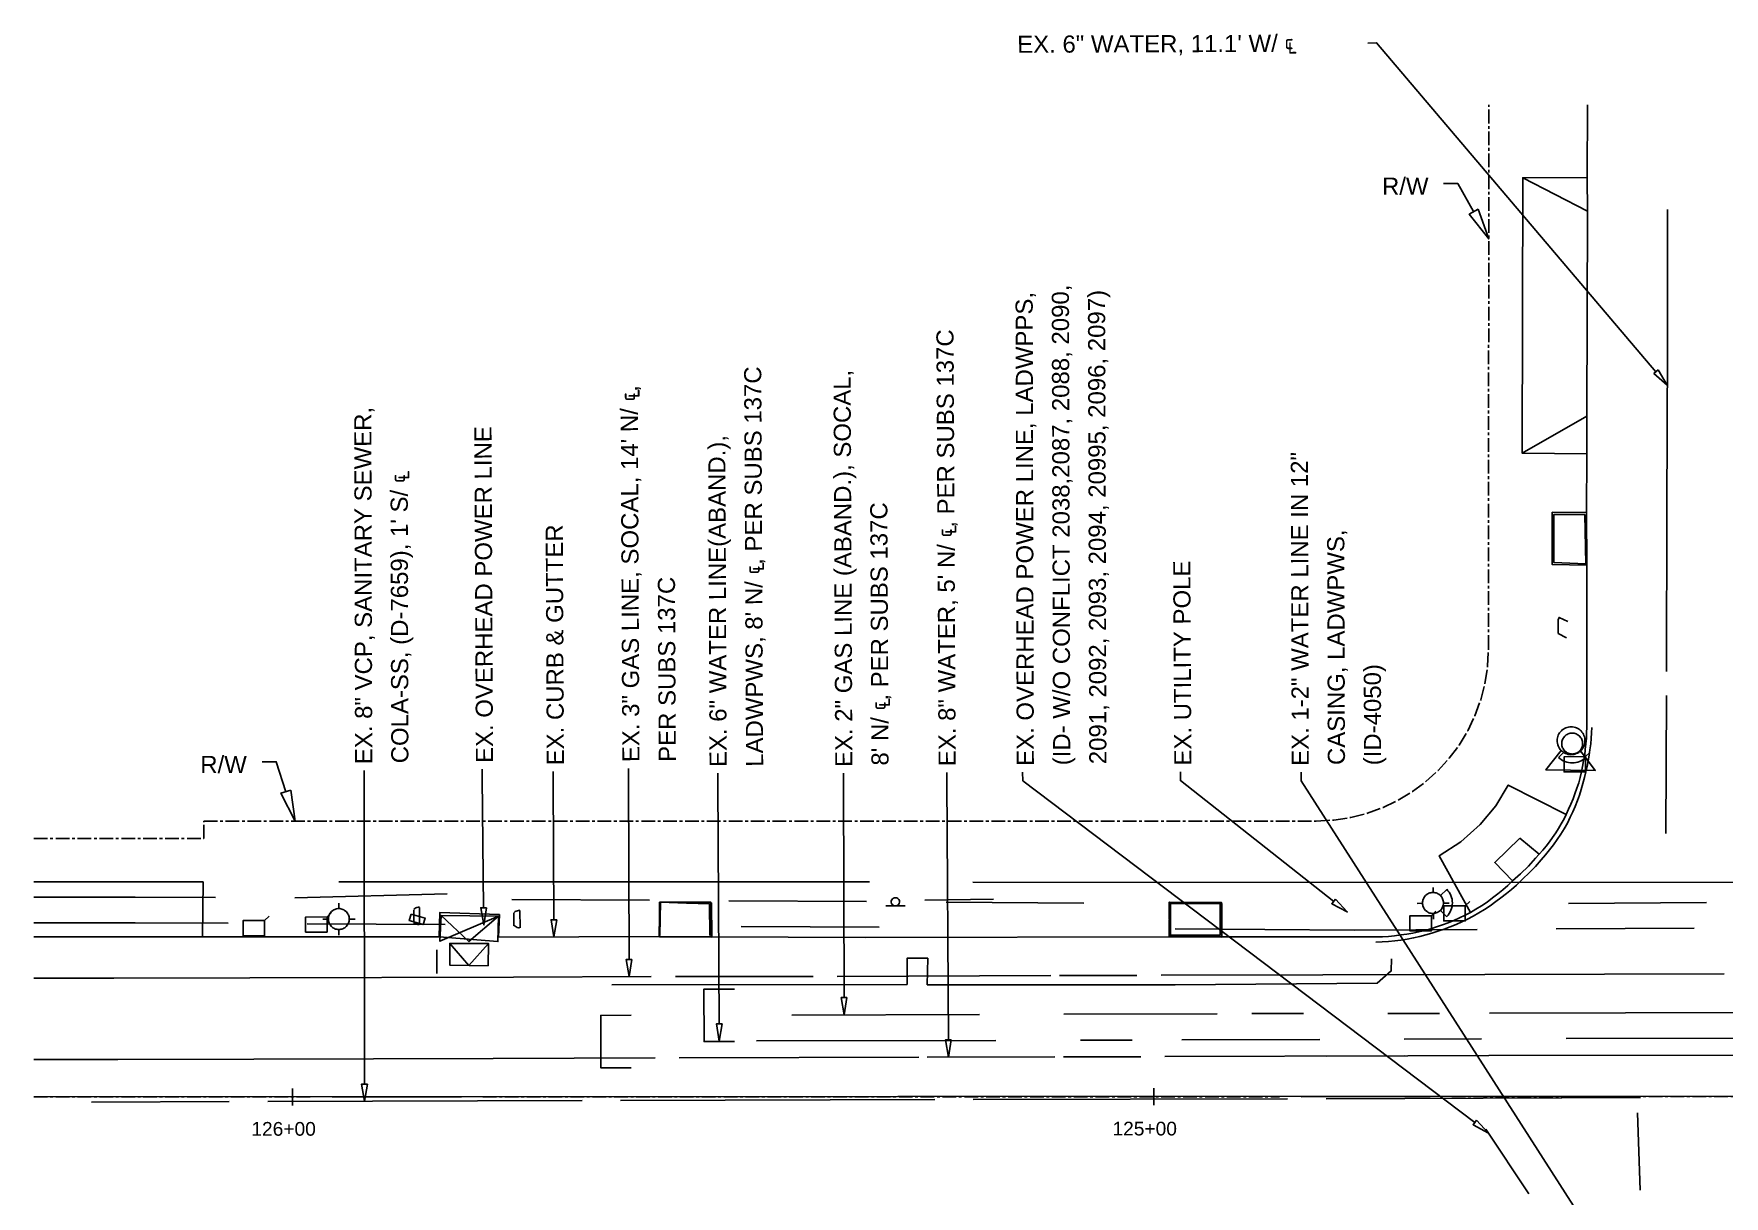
# Model space of a CAD drawing. Header units: feet. Extents: x 111 to 689, y 37 to 445.
# Drawn here: x 131.9 to 328.2, y 303 to 437.9 of the extents above; entities that cross this region are included whole.
import ezdxf

# ---------------------------------------------------------------- set-up
doc = ezdxf.new("R2010")
doc.units = ezdxf.units.FT
doc.linetypes.add('CENTER2', pattern=[2.541, 1.587, -0.318, 0.318, -0.318])
for name, color, linetype in [('AGUA', 5, 'UTIL_W'), ('ALCANTARILLADO', 3, 'UTIL_SS'), ('ANOTACION', 7, 'CONTINUOUS'), ('DIGITALIZADO', 7, 'CONTINUOUS'), ('EJE_VIA', 7, 'CONTINUOUS'), ('ELECTRICO', 1, 'UTIL_E'), ('ELECTRICO_AEREO', 1, 'UTIL_EOH'), ('ESTRUCTURAS', 7, 'CONTINUOUS'), ('GAS', 2, 'UTIL_G'), ('METRO_RW', 140, 'CENTER2'), ('TELECOM', 30, 'UTIL_T'), ('TELECOM_AEREO', 30, 'UTIL_TOH'), ('TEXTO', 7, 'CONTINUOUS'), ('TOPO', 8, 'CONTINUOUS')]:
    doc.layers.add(name, color=color, linetype=linetype)
doc.styles.add('CAD_TEXT', font='Arial')
doc.styles.add('LTSTD', font='Arial')
doc.linetypes.add('UTIL_E', pattern='A,4,-3,["E",LTSTD,S=1.2,R=0,X=-1.86,Y=-0.6],-3', length=10)
doc.linetypes.add('UTIL_EOH', pattern='A,4,-3,["E(OH)",LTSTD,S=1.2,R=0,X=-3.3,Y=-0.6],-3', length=10)
doc.linetypes.add('UTIL_G', pattern='A,4,-3,["G",LTSTD,S=1.2,R=0,X=-1.86,Y=-0.6],-3', length=10)
doc.linetypes.add('UTIL_SS', pattern='A,4,-3,["SS",LTSTD,S=1.2,R=0,X=-2.22,Y=-0.6],-3', length=10)
doc.linetypes.add('UTIL_T', pattern='A,4,-3,["T",LTSTD,S=1.2,R=0,X=-1.86,Y=-0.6],-3', length=10)
doc.linetypes.add('UTIL_TOH', pattern='A,4,-3,["T(OH)",LTSTD,S=1.2,R=0,X=-3.3,Y=-0.6],-3', length=10)
doc.linetypes.add('UTIL_W', pattern='A,4,-3,["W",LTSTD,S=1.2,R=0,X=-1.86,Y=-0.6],-3', length=10)

msp = doc.modelspace()

# ---------------------------------------------------------------- linework, layer by layer
at = {"layer": 'AGUA'}
for p, q in [((321.4, 345.1), (321.47, 361.1)), ((215.8, 321), (243.6, 321.07)), ((253.4, 321.1), (259.4, 321.1)), ((265.2, 321.13), (281.2, 321.17)), ((291, 321.2), (300, 321.23)), ((309.8, 321.27), (337.6, 321.33)), ((206.83, 319.03), (234.63, 319.1)), ((235.63, 319.1), (250.43, 319.17)), ((251.43, 319.17), (260.43, 319.17)), ((263.23, 319.2), (291.03, 319.27)), ((318.1, 312.67), (318.4, 303.67))]:
    msp.add_line(p, q, dxfattribs=at)
for points in [[(321.47, 363.9), (321.5, 382.7), (321.57, 401.5), (321.6, 417.5)], [(310, 369.67), (309, 370.17), (308.87, 369.9), (308.87, 368.3), (309.87, 367.8)], [(282.03, 319.23), (300.83, 319.3), (329.63, 319.37), (344.43, 319.43), (340.4, 321.33)], [(131.87, 318.83), (141.63, 318.83), (157.43, 318.9), (185.23, 318.97), (204.03, 319.03)]]:
    msp.add_lwpolyline(points, dxfattribs=at)
at = {"layer": 'ALCANTARILLADO'}
for p, q in [((200, 314.07), (236.5, 314.2)), ((240.97, 314.2), (277.47, 314.3)), ((281.93, 314.3), (318.43, 314.43)), ((138.57, 313.9), (154.57, 313.97)), ((159.03, 313.97), (195.53, 314.07))]:
    msp.add_line(p, q, dxfattribs=at)
at = {"layer": 'ANOTACION'}
for points in [[(320.23, 398.67), (287.8, 436.87), (286.8, 436.83)], [(299.07, 417.27), (297.23, 420.53), (295.57, 420.53)], [(299.6, 417.57), (300.83, 414.1), (298.57, 416.97), (299.6, 417.57)], [(320.5, 398.9), (321.53, 397.13), (320, 398.47), (320.5, 398.9)], [(161.13, 349.93), (160.03, 353.4), (158.37, 353.4)], [(299.2, 311.53), (246.73, 351.2), (246.7, 352.2)], [(282.83, 337.2), (265.03, 351.23), (265.03, 352.23)], [(315.77, 293.9), (279.03, 351.2), (279.03, 352.2)], [(161.7, 350.13), (162.2, 346.5), (160.57, 349.77), (161.7, 350.13)], [(283.03, 337.47), (284.4, 335.97), (282.6, 336.93), (283.03, 337.47)], [(299.4, 311.8), (300.8, 310.3), (299, 311.27), (299.4, 311.8)]]:
    msp.add_lwpolyline(points, dxfattribs=at)
at = {"layer": 'DIGITALIZADO'}
for points in [[(170.27, 316), (170.23, 351.4), (170.23, 352.4)], [(184.1, 336.47), (183.93, 351.53), (183.93, 352.53)], [(192.27, 335.07), (192.17, 351.27), (192.17, 352.27)], [(201, 330.47), (200.93, 351.63), (200.93, 352.63)], [(211.47, 322.97), (211.3, 351.07), (211.3, 352.07)], [(225.97, 326.03), (225.9, 351.07), (225.9, 352.07)], [(238.07, 321.13), (237.9, 351.17), (237.9, 352.17)], [(184.43, 336.47), (184.13, 334.47), (183.77, 336.47), (184.43, 336.47)], [(192.6, 335.07), (192.27, 333.07), (191.93, 335.07), (192.6, 335.07)], [(201.33, 330.47), (201, 328.47), (200.67, 330.47), (201.33, 330.47)], [(226.3, 326.03), (225.97, 324.03), (225.63, 326.03), (226.3, 326.03)], [(211.8, 322.97), (211.47, 320.97), (211.13, 322.97), (211.8, 322.97)], [(238.4, 321.13), (238.07, 319.13), (237.73, 321.13), (238.4, 321.13)], [(170.6, 316), (170.27, 314), (169.93, 316), (170.6, 316)]]:
    msp.add_lwpolyline(points, dxfattribs=at)
at = {"layer": 'EJE_VIA'}
for p, q in [((230.83, 336.67), (233.07, 336.67)), ((131.87, 314.5), (531.47, 314.67)), ((161.9, 313.5), (161.9, 315.5)), ((166.53, 314.5), (181.53, 314.53)), ((261.93, 313.53), (261.93, 315.53)), ((279.03, 314.53), (294.03, 314.57))]:
    msp.add_line(p, q, dxfattribs=at)
for points in [[(312.27, 421.23), (304.77, 421.2), (312.3, 417.33)], [(312.2, 393.53), (304.7, 389.23), (312.2, 389.17)], [(232.4, 337.15), (232.38, 337.3), (232.32, 337.42), (232.22, 337.52), (232.1, 337.6), (231.96, 337.63), (231.82, 337.62), (231.69, 337.57), (231.57, 337.49), (231.49, 337.38), (231.44, 337.25), (231.44, 337.1), (231.47, 336.96), (231.54, 336.84), (231.65, 336.75), (231.77, 336.69), (231.92, 336.67), (232.06, 336.69), (232.19, 336.75), (232.29, 336.84), (232.36, 336.96), (232.4, 337.1)]]:
    msp.add_lwpolyline(points, dxfattribs=at)
at = {"layer": 'ELECTRICO'}
for points in [[(179.17, 335.57), (182.4, 332.53), (185.83, 335.5), (179.03, 332.57), (179.17, 335.57), (185.83, 335.5), (185.77, 332.53), (178.93, 333.1), (179.03, 335.93), (185.93, 335.67), (185.83, 333.03)], [(180.17, 332.33), (184.67, 332.3), (184.63, 329.73), (180.17, 329.8), (180.17, 332.33), (182.4, 329.77), (184.67, 332.3)]]:
    msp.add_lwpolyline(points, dxfattribs=at)
at = {"layer": 'ELECTRICO_AEREO'}
for p, q in [((163.63, 334.6), (179.63, 334.5)), ((214.03, 334.3), (230.03, 334.2)), ((308.67, 334), (324.67, 334.1)), ((300.5, 310.77), (305.47, 303.27))]:
    msp.add_line(p, q, dxfattribs=at)
for points in [[(131.87, 334.7), (136.6, 334.7), (143.63, 334.7), (154.43, 334.67)], [(264.43, 334), (285.23, 333.87), (299.47, 333.93)]]:
    msp.add_lwpolyline(points, dxfattribs=at)
at = {"layer": 'ESTRUCTURAS'}
for p, q in [((308.93, 353.9), (309.67, 354.63)), ((311.4, 354.63), (312.13, 353.9)), ((294.37, 338.2), (294.37, 338.83)), ((295.23, 337.87), (295.97, 338.6)), ((167.3, 336.37), (167.3, 337)), ((176, 334.77), (176, 336.23)), ((176.67, 334.5), (176.67, 336.5)), ((187.63, 334.37), (187.63, 335.87)), ((188.3, 336.13), (188.33, 334.13)), ((204.53, 337.1), (210.57, 337.03)), ((204.53, 333.1), (204.53, 337.1)), ((210.57, 337.03), (210.6, 333.03)), ((235.33, 337.33), (243.33, 337.47)), ((263.7, 333.1), (263.77, 337.1)), ((263.77, 337.1), (269.83, 336.97)), ((269.8, 333.03), (269.83, 336.97)), ((292.53, 336.97), (293.17, 337)), ((294.4, 335.13), (294.4, 335.77)), ((295.23, 336.13), (295.97, 335.4)), ((295.6, 337), (296.23, 337)), ((165.43, 335.13), (166.07, 335.13)), ((167.3, 333.27), (167.3, 333.9)), ((168.5, 335.13), (169.17, 335.13)), ((204.53, 333.1), (210.6, 333.03)), ((263.7, 333.1), (269.8, 333.03))]:
    msp.add_line(p, q, dxfattribs=at)
for points in [[(310.36, 354.23), (310.53, 354.24), (310.69, 354.26), (310.84, 354.3), (310.99, 354.35), (311.13, 354.42), (311.27, 354.5), (311.39, 354.59), (311.51, 354.69), (311.62, 354.8), (311.71, 354.93), (311.79, 355.06), (311.86, 355.2), (311.92, 355.35), (311.96, 355.5), (311.99, 355.66), (312, 355.83), (311.99, 355.99), (311.97, 356.15), (311.93, 356.31), (311.88, 356.46), (311.82, 356.6), (311.74, 356.74), (311.64, 356.86), (311.54, 356.98), (311.43, 357.08), (311.31, 357.18), (311.17, 357.26), (311.03, 357.33), (310.89, 357.39), (310.73, 357.43), (310.57, 357.46), (310.41, 357.47), (310.24, 357.46), (310.08, 357.44), (309.92, 357.4), (309.77, 357.35), (309.63, 357.28), (309.5, 357.2), (309.37, 357.11), (309.26, 357.01), (309.15, 356.9), (309.06, 356.77), (308.97, 356.64), (308.9, 356.5), (308.85, 356.35), (308.8, 356.2), (308.78, 356.04), (308.77, 355.87), (308.77, 355.71), (308.8, 355.55), (308.83, 355.39), (308.89, 355.24), (308.95, 355.1), (309.03, 354.96), (309.12, 354.84), (309.22, 354.72), (309.34, 354.62), (309.46, 354.52), (309.59, 354.44), (309.73, 354.37), (309.88, 354.31), (310.04, 354.27), (310.2, 354.24), (310.36, 354.23)], [(310.52, 354.3), (310.64, 354.31), (310.77, 354.33), (310.88, 354.36), (310.99, 354.4), (311.1, 354.45), (311.2, 354.51), (311.38, 354.66), (311.53, 354.84), (311.59, 354.94), (311.64, 355.05), (311.68, 355.16), (311.71, 355.27), (311.73, 355.4), (311.73, 355.52), (311.73, 355.64), (311.71, 355.77), (311.68, 355.88), (311.64, 355.99), (311.58, 356.1), (311.52, 356.2), (311.37, 356.38), (311.19, 356.53), (311.09, 356.59), (310.99, 356.64), (310.88, 356.68), (310.76, 356.71), (310.64, 356.73), (310.51, 356.73), (310.39, 356.73), (310.27, 356.71), (310.15, 356.68), (310.04, 356.64), (309.93, 356.58), (309.83, 356.52), (309.65, 356.37), (309.51, 356.19), (309.45, 356.09), (309.39, 355.99), (309.35, 355.88), (309.32, 355.76), (309.31, 355.64), (309.3, 355.51), (309.31, 355.39), (309.33, 355.27), (309.36, 355.15), (309.4, 355.04), (309.45, 354.93), (309.51, 354.83), (309.66, 354.65), (309.84, 354.51), (309.94, 354.45), (310.05, 354.39), (310.16, 354.35), (310.27, 354.32), (310.4, 354.31), (310.52, 354.3)], [(311.5, 354.67), (313.2, 352.4), (307.47, 352.47), (309.23, 354.7)], [(308.93, 353.92), (309.1, 353.77), (309.28, 353.63), (309.48, 353.52), (309.68, 353.43), (309.88, 353.36), (310.09, 353.31), (310.31, 353.28), (310.52, 353.27), (310.74, 353.28), (310.95, 353.31), (311.16, 353.36), (311.37, 353.43), (311.57, 353.53), (311.76, 353.64), (311.94, 353.78), (312.11, 353.93)], [(312.57, 354.5), (312.07, 354), (312.07, 352.23), (309.57, 352.23), (309.57, 353.97), (312.07, 354)], [(295.57, 337.02), (295.56, 337.14), (295.54, 337.27), (295.51, 337.38), (295.47, 337.49), (295.42, 337.6), (295.36, 337.7), (295.21, 337.88), (295.03, 338.03), (294.93, 338.09), (294.82, 338.14), (294.71, 338.18), (294.59, 338.21), (294.47, 338.23), (294.35, 338.23), (294.22, 338.23), (294.1, 338.21), (293.98, 338.18), (293.87, 338.14), (293.77, 338.08), (293.67, 338.02), (293.49, 337.87), (293.34, 337.69), (293.28, 337.59), (293.23, 337.49), (293.19, 337.38), (293.16, 337.26), (293.14, 337.14), (293.13, 337.01), (293.14, 336.89), (293.16, 336.77), (293.19, 336.65), (293.23, 336.54), (293.28, 336.43), (293.34, 336.33), (293.49, 336.15), (293.67, 336.01), (293.77, 335.95), (293.88, 335.89), (293.99, 335.85), (294.11, 335.82), (294.23, 335.81), (294.35, 335.8), (294.48, 335.81), (294.6, 335.83), (294.72, 335.86), (294.83, 335.9), (294.93, 335.95), (295.03, 336.01), (295.21, 336.16), (295.36, 336.34), (295.42, 336.44), (295.47, 336.55), (295.51, 336.66), (295.54, 336.77), (295.56, 336.9), (295.57, 337.02)], [(295.57, 337.02), (295.56, 337.14), (295.54, 337.27), (295.51, 337.38), (295.47, 337.49), (295.42, 337.6), (295.36, 337.7), (295.21, 337.88), (295.03, 338.03), (294.93, 338.09), (294.82, 338.14), (294.71, 338.18), (294.59, 338.21), (294.47, 338.23), (294.35, 338.23), (294.22, 338.23), (294.1, 338.21), (293.98, 338.18), (293.87, 338.14), (293.77, 338.08), (293.67, 338.02), (293.49, 337.87), (293.34, 337.69), (293.28, 337.59), (293.23, 337.49), (293.19, 337.38), (293.16, 337.26), (293.14, 337.14), (293.13, 337.01), (293.14, 336.89), (293.16, 336.77), (293.19, 336.65), (293.23, 336.54), (293.28, 336.43), (293.34, 336.33), (293.49, 336.15), (293.67, 336.01), (293.77, 335.95), (293.88, 335.89), (293.99, 335.85), (294.11, 335.82), (294.23, 335.81), (294.35, 335.8), (294.48, 335.81), (294.6, 335.83), (294.72, 335.86), (294.83, 335.9), (294.93, 335.95), (295.03, 336.01), (295.21, 336.16), (295.36, 336.34), (295.42, 336.44), (295.47, 336.55), (295.51, 336.66), (295.54, 336.77), (295.56, 336.9), (295.57, 337.02)], [(295.95, 335.43), (296.1, 335.6), (296.23, 335.78), (296.35, 335.98), (296.44, 336.18), (296.51, 336.38), (296.56, 336.59), (296.59, 336.81), (296.6, 337.02), (296.59, 337.24), (296.56, 337.45), (296.51, 337.66), (296.43, 337.87), (296.34, 338.07), (296.23, 338.26), (296.09, 338.44), (295.94, 338.61)], [(166.43, 335.9), (165.93, 335.4), (165.93, 333.63), (163.43, 333.63), (163.43, 335.37), (165.93, 335.4)], [(168.5, 335.15), (168.49, 335.28), (168.47, 335.4), (168.44, 335.52), (168.4, 335.63), (168.35, 335.73), (168.29, 335.83), (168.14, 336.01), (167.96, 336.16), (167.86, 336.22), (167.75, 336.27), (167.64, 336.31), (167.53, 336.34), (167.4, 336.36), (167.28, 336.37), (167.16, 336.36), (167.03, 336.34), (166.92, 336.31), (166.81, 336.27), (166.7, 336.22), (166.6, 336.16), (166.42, 336.01), (166.27, 335.83), (166.21, 335.73), (166.16, 335.62), (166.12, 335.51), (166.09, 335.39), (166.07, 335.27), (166.07, 335.15), (166.07, 335.02), (166.09, 334.9), (166.12, 334.78), (166.16, 334.67), (166.22, 334.57), (166.28, 334.47), (166.43, 334.29), (166.61, 334.14), (166.71, 334.08), (166.81, 334.03), (166.92, 333.99), (167.04, 333.96), (167.16, 333.94), (167.29, 333.93), (167.41, 333.94), (167.53, 333.96), (167.65, 333.99), (167.76, 334.03), (167.87, 334.08), (167.97, 334.14), (168.15, 334.29), (168.29, 334.47), (168.35, 334.57), (168.41, 334.68), (168.45, 334.79), (168.48, 334.91), (168.49, 335.03), (168.5, 335.15)], [(175.7, 335.73), (175.47, 334.97), (177.07, 334.5), (177.3, 335.27), (175.7, 335.73)], [(176.64, 336.53), (176.5, 336.52), (176.36, 336.49), (176.23, 336.44), (176.1, 336.37), (175.99, 336.29)], [(188.31, 336.17), (188.16, 336.16), (188.03, 336.12), (187.89, 336.08), (187.77, 336.01), (187.66, 335.92)], [(294.7, 336.07), (294.17, 335.53), (294.17, 333.77), (291.67, 333.77), (291.67, 335.53), (294.17, 335.53)], [(298.63, 337.2), (298.1, 336.7), (298.1, 334.93), (295.6, 334.93), (295.6, 336.67), (298.1, 336.7)], [(159.2, 335.5), (158.67, 334.97), (158.67, 333.2), (156.17, 333.2), (156.17, 334.97), (158.67, 334.97)], [(175.97, 334.76), (176.08, 334.67), (176.2, 334.6), (176.33, 334.55), (176.47, 334.52), (176.61, 334.5)], [(187.64, 334.39), (187.75, 334.31), (187.87, 334.24), (188, 334.18), (188.14, 334.15), (188.28, 334.13)]]:
    msp.add_lwpolyline(points, dxfattribs=at)
at = {"layer": 'GAS'}
for p, q in [((206.37, 328.47), (222.37, 328.5)), ((225.17, 328.5), (249.97, 328.6)), ((250.97, 328.6), (259.97, 328.6)), ((219.9, 324), (241.7, 324.07)), ((251.5, 324.1), (269.3, 324.13)), ((273.3, 324.17), (279.3, 324.17)), ((289.1, 324.2), (295.1, 324.2)), ((300.9, 324.23), (335.7, 324.33))]:
    msp.add_line(p, q, dxfattribs=at)
for points in [[(131.87, 328.27), (141.17, 328.27), (156.97, 328.33), (187.57, 328.4), (203.57, 328.47)], [(262.77, 328.63), (281.57, 328.67), (300.37, 328.73), (328.17, 328.8)], [(213.23, 320.93), (209.7, 320.93), (209.67, 327), (213.23, 327.03)], [(201.23, 317.9), (197.7, 317.9), (197.7, 323.97), (201.23, 324)]]:
    msp.add_lwpolyline(points, dxfattribs=at)
at = {"layer": 'METRO_RW'}
for p, q in [((300.8, 366.53), (300.83, 429.67)), ((151.6, 346.5), (280.8, 346.53)), ((151.6, 344.5), (151.6, 346.5)), ((131.87, 344.5), (151.6, 344.5)), ((131.87, 314.5), (164.03, 314.5)), ((166.53, 314.5), (181.53, 314.53)), ((184.03, 314.53), (276.53, 314.53)), ((279.03, 314.53), (294.03, 314.57)), ((296.53, 314.57), (367.83, 314.57))]:
    msp.add_line(p, q, dxfattribs=at)
msp.add_lwpolyline([(280.79, 346.53), (282.83, 346.64), (284.82, 346.94), (286.74, 347.43), (288.58, 348.11), (290.32, 348.95), (291.97, 349.95), (293.51, 351.1), (294.94, 352.39), (296.23, 353.81), (297.38, 355.35), (298.38, 357), (299.22, 358.75), (299.9, 360.59), (300.39, 362.51), (300.7, 364.49), (300.8, 366.54)], dxfattribs=at)
at = {"layer": 'TELECOM'}
for p, q in [((167.3, 339.47), (228.9, 339.47)), ((240.9, 339.43), (469.53, 339.37))]:
    msp.add_line(p, q, dxfattribs=at)
at = {"layer": 'TELECOM_AEREO'}
for p, q in [((162.17, 337.6), (179.87, 338.07)), ((187.37, 337.43), (203.37, 337.33)), ((212.57, 337.27), (228.57, 337.17)), ((237.8, 337.1), (253.8, 337)), ((310.1, 336.97), (326.1, 337.07))]:
    msp.add_line(p, q, dxfattribs=at)
msp.add_lwpolyline([(131.87, 337.7), (136.6, 337.7), (143.63, 337.7), (152.97, 337.67)], dxfattribs=at)
at = {"layer": 'TOPO'}
for p, q in [((304.7, 389.23), (304.77, 421.2)), ((304.43, 344.53), (306.7, 342.67)), ((204.47, 333.13), (204.53, 335.5)), ((204.57, 333.23), (204.6, 335.2)), ((178.67, 328.83), (178.67, 331.57))]:
    msp.add_line(p, q, dxfattribs=at)
for points in [[(312.3, 429.67), (312.27, 421.23), (312.3, 417.33), (312.2, 393.53), (312.2, 389.17), (312.17, 382.33), (312.23, 376.23), (312.2, 357.43), (312.17, 356.77), (312.17, 356.13), (312.1, 355.47), (312.03, 354.83), (311.97, 354.17), (311.83, 353.53), (311.73, 352.87), (311.6, 352.23), (311.43, 351.6), (311.27, 350.97), (311.07, 350.33), (310.83, 349.7), (310.63, 349.1), (310.37, 348.5), (310.1, 347.9), (309.83, 347.3), (309.57, 346.77), (309.23, 346.2), (308.93, 345.67), (308.6, 345.17), (308.23, 344.63), (307.87, 344.13), (307.5, 343.63), (307.1, 343.13), (306.7, 342.67), (306.27, 342.2), (305.43, 341.3), (304.53, 340.4), (303.6, 339.57), (303.03, 339.03), (302.47, 338.53), (301.87, 338.07), (301.27, 337.6), (300.63, 337.13), (300, 336.7), (299.33, 336.3), (298.7, 335.93), (298.07, 335.6), (297.43, 335.3), (296.77, 335), (296.13, 334.73), (295.47, 334.47), (294.77, 334.23), (294.1, 334.03), (293.4, 333.83), (292.7, 333.67), (292, 333.53), (291.3, 333.4), (290.6, 333.3), (289.9, 333.2), (289.17, 333.13), (288.47, 333.1), (287.77, 333.1), (269.83, 333.1), (263.77, 333.1), (228.43, 333), (210.53, 333.07), (204.47, 333.13), (185.83, 333.03)], [(312.17, 382.33), (308.2, 382.37), (308.2, 376.3), (312.23, 376.23)], [(312, 382.1), (312.1, 376.4), (308.4, 376.53), (308.37, 382.1), (312, 382.1)], [(312.8, 357.4), (312.77, 356.77), (312.73, 356.1), (312.67, 355.47), (312.57, 354.8), (312.5, 354.17), (312.37, 353.53), (312.27, 352.87), (312.1, 352.23), (311.93, 351.57), (311.77, 350.9), (311.57, 350.2), (311.37, 349.53), (311.13, 348.9), (310.87, 348.23), (310.6, 347.6), (310.3, 346.97), (309.97, 346.3), (309.6, 345.63), (309.2, 345), (308.77, 344.4), (308.33, 343.77), (307.9, 343.17), (307.4, 342.6), (306.93, 342.03), (306.27, 341.27), (305.53, 340.5), (304.8, 339.8), (304.03, 339.1), (303.47, 338.6), (302.87, 338.1), (302.23, 337.63), (301.63, 337.17), (301, 336.7), (300.33, 336.27), (299.67, 335.87), (299, 335.47), (298.37, 335.13), (297.7, 334.83), (297.03, 334.5), (296.33, 334.23), (295.63, 333.97), (294.93, 333.73), (294.23, 333.5), (293.53, 333.3), (292.83, 333.13), (292.1, 332.97), (291.37, 332.83), (290.63, 332.7), (289.93, 332.63), (289.17, 332.53), (288.43, 332.5), (287.7, 332.47)], [(309.83, 347.3), (303.1, 350.7), (301.63, 348.3), (299.83, 346.13), (297.6, 344.13), (295.07, 342.5), (298.7, 335.93)], [(304.43, 344.53), (301.53, 341.73), (303.6, 339.57)], [(151.47, 333.07), (151.53, 339.47), (131.87, 339.47)], [(210.53, 333.07), (210.5, 337.1), (207.6, 337.13), (204.57, 337.13), (204.53, 335.5), (204.47, 333.13)], [(210.37, 333.23), (210.33, 336.9), (207.67, 337), (204.63, 337.1), (204.6, 335.2), (204.57, 333.23)], [(269.83, 333.1), (269.8, 337.07), (263.73, 337.13), (263.77, 333.1)], [(269.63, 333.27), (263.87, 333.27), (263.87, 336.97), (269.63, 336.9), (269.63, 333.27)], [(178.93, 333.1), (151.47, 333.07), (131.87, 333.07)], [(289.53, 330.53), (289.5, 329.13), (287.87, 327.7), (264.4, 327.53), (235.63, 327.53), (235.67, 330.6), (233.27, 330.6), (233.27, 327.57), (199, 327.5)]]:
    msp.add_lwpolyline(points, dxfattribs=at)

# ---------------------------------------------------------------- texts
at = {"layer": 'TEXTO', "style": 'CAD_TEXT'}
for s, height, rotation, p in [('EX. 6" WATER, 11.1\' W/ ℄', 1.9907, 0.2034, (246.07, 435.7)), ('(ID- W/O CONFLICT 2038,2087, 2088, 2090,', 1.9909, 90.165, (252.23, 353)), ('EX. OVERHEAD POWER LINE, LADWPPS,', 1.9909, 90.1375, (248, 352.93)), ('2091, 2092, 2093, 2094, 20995, 2096, 2097)', 1.9909, 90.165, (256.43, 353.13)), ('EX. 8" WATER, 5\' N/ ℄, PER SUBS 137C', 1.9909, 90.2968, (238.93, 352.9)), ("LADWPWS, 8' N/ ℄, PER SUBS 137C", 1.9909, 90.2802, (216.57, 352.83)), ('EX. 2" GAS LINE (ABAND.), SOCAL,', 1.9909, 90.2636, (226.93, 352.8)), ('EX. 3" GAS LINE, SOCAL, 14\' N/ ℄,', 1.9909, 90.2584, (202.2, 353.37)), ('EX. 8" VCP, SANITARY SEWER,', 1.9909, 90.1484, (171.17, 353.13)), ('EX. OVERHEAD POWER LINE', 1.9909, 90.2744, (185.2, 353.27)), ('EX. 6" WATER LINE(ABAND.),', 1.9909, 90.2361, (212.33, 352.8)), ('EX. 1-2" WATER LINE IN 12"', 1.9909, 90.165, (279.93, 352.93)), ("COLA-SS, (D-7659), 1' S/ ℄", 1.9909, 90.1427, (175.37, 353.23)), ("8' N/ ℄, PER SUBS 137C", 1.9909, 90.2693, (231.13, 352.97)), ('EX. CURB & GUTTER', 1.9909, 90.2693, (193.43, 353)), ('CASING, LADWPWS,', 1.9909, 90.165, (284.13, 353.03)), ('EX. UTILITY POLE', 1.9909, 90.3186, (266.3, 352.97)), ('PER SUBS 137C', 1.9909, 90.2859, (206.43, 353.4)), ('(ID-4050)', 1.991, 90.1318, (288.33, 353))]:
    msp.add_text(s, height=height, rotation=rotation, dxfattribs=at).set_placement(p)
for s, height, p in [('R/W', 1.991, (288.43, 419.23)), ('R/W', 1.991, (151.2, 352.1)), ('126+00', 1.593, (157.13, 310)), ('125+00', 1.593, (257.13, 310.03))]:
    msp.add_text(s, height=height, dxfattribs=at).set_placement(p)

doc.saveas('drawing.dxf')
